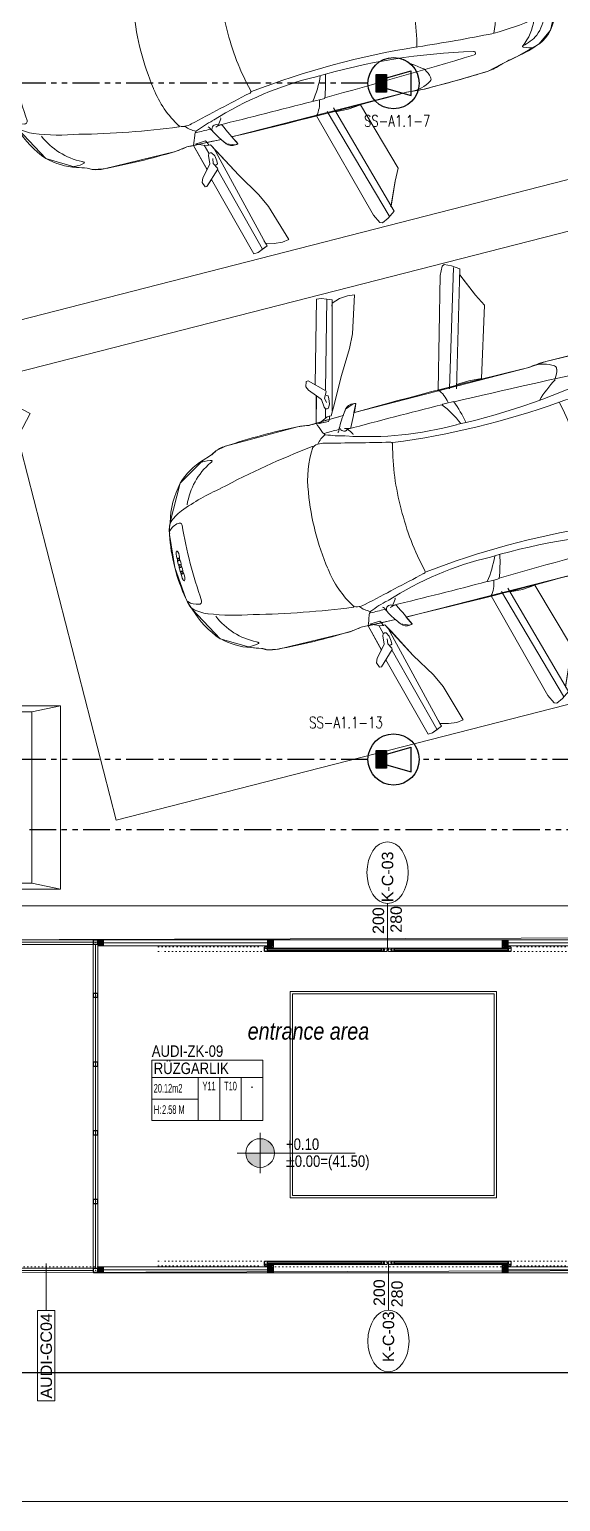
# Model space of a CAD drawing. Extents: x -1299 to 23780, y -3010 to 8106.
# Drawn here: x 3395 to 3858, y 80 to 1364 of the extents above; entities that cross this region are included whole.
import ezdxf
from ezdxf.enums import TextEntityAlignment as Align

# ---------------------------------------------------------------- set-up
doc = ezdxf.new("R2010")
doc.units = 0
doc.header["$LTSCALE"] = 25
doc.header["$MEASUREMENT"] = 0
for name, pattern in [('DOT2', [0.125, 0, -0.125]), ('HIDDEN', [0.375, 0.25, -0.125]), ('HIDDEN2', [4.7625, 3.175, -1.5875]), ('PHANTOM2', [1.25, 0.625, -0.125, 0.125, -0.125, 0.125, -0.125])]:
    doc.linetypes.add(name, pattern=pattern)
doc.layers.get('0').update_dxf_attribs({"color": 9, "lineweight": 9})
for name, color, linetype, lineweight in [('04', 9, 'Continuous', 9), ('05', 9, 'Continuous', 9), ('06D', 9, 'Continuous', 9), ('10', 9, 'Continuous', 9), ('15', 9, 'Continuous', 9), ('20', 9, 'DOT2', 9), ('21', 9, 'Continuous', 9), ('22', 8, 'Continuous', 9), ('33', 9, 'BATTING', 9), ('35', 9, 'Continuous', 9), ('40', 9, 'Continuous', 9), ('40A', 9, 'Continuous', 9), ('40B', 9, 'Continuous', 9), ('E-6W ACİL ANONS İÇİN HOPARLÖR (GÖMME) (YANGINA DAYANIKLI)', 7, 'Continuous', 30), ('E-KABLO', 7, 'Continuous', 30), ('E-YAZI', 7, 'Continuous', 30)]:
    doc.layers.add(name, color=color, linetype=linetype, lineweight=lineweight)
doc.styles.add('Arial', font='arial.ttf', dxfattribs={"height": 2.5})
doc.styles.add('ILGAZ', font='txttw.shx')
doc.styles.add('MuuM_TEXT-ITALIC', font='ARIALNI.TTF')
doc.styles.add('MuuM_TEXT-STANDART', font='ARIALN.TTF')
doc.linetypes.add('BATTING', pattern='A,0.0001,-0.1,[134,ltypeshp.shx,S=0.1,R=0,X=-0.1,Y=0],-0.2,[134,ltypeshp.shx,S=0.1,R=180,X=0.1,Y=0],-0.1', length=0.4001)

# ---------------------------------------------------------------- blocks, each defined once
blk = doc.blocks.new('Group-321-1')
at = {"lineweight": 0}
for p, q in [((384783.04, 69371.037), (384783.045, 69371.03)), ((384784.412, 69370.333), (384784.402, 69370.333))]:
    blk.add_line(p, q, dxfattribs=at)
blk.add_lwpolyline([(384783.009, 69371.329), (384782.874, 69371.074), (384782.814, 69370.93), (384782.099, 69369.532), (384782.049, 69369.59), (384782.035, 69369.573), (384782.027, 69369.491), (384782.053, 69369.439), (384781.922, 69369.163), (384781.862, 69369.076), (384781.573, 69368.494), (384781.548, 69368.402), (384781.549, 69368.355), (384781.535, 69368.264), (384781.552, 69367.984), (384781.552, 69367.984), (384781.749, 69367.691), (384781.755, 69367.686), (384781.792, 69367.644), (384781.826, 69367.617), (384782.071, 69367.461), (384782.34, 69367.353), (384782.382, 69367.341), (384782.445, 69367.333), (384782.799, 69367.344), (384783.036, 69367.494), (384783.102, 69367.558), (384783.14, 69367.584), (384783.206, 69367.666), (384783.505, 69368.233), (384783.54, 69368.332), (384783.689, 69368.6), (384783.747, 69368.608), (384783.808, 69368.663), (384783.815, 69368.684), (384783.734, 69368.684), (384784.456, 69370.087), (384784.536, 69370.216), (384784.667, 69370.478), (384784.79, 69370.739), (384784.82, 69370.859), (384784.862, 69371.012), (384784.908, 69371.23), (384784.882, 69371.384), (384784.792, 69371.511)], dxfattribs=at)
for centre, radius, start, end in [((384793.527, 69365.622), 11.967, 150.1373, 152.8972), ((384800.106, 69364.196), 18.18, 156.135, 158.2411), ((384784.559, 69371.251), 0.35, 356.6286, 48.0695), ((384865.048, 69325.719), 93.696, 150.80307, 151.62775), ((384777.872, 69372.853), 5.605, 330.8944, 345.1644), ((384783.531, 69370.151), 1.343, 38.9682, 65.6387), ((384781.832, 69372.322), 3.048, 334.2146, 341.2049), ((384784.411, 69371.051), 0.418, 8.178, 43.1479), ((384784.529, 69371.205), 0.312, 10.9765, 46.6208), ((384784.436, 69371.216), 0.403, 344.8714, 6.9361), ((384783.672, 69371.378), 1.244, 342.9317, 353.1906), ((384783.773, 69370.613), 1.01, 153.0695, 161.9186), ((384783.117, 69370.833), 0.319, 120.9729, 155.4756), ((384782.971, 69371.074), 0.0369, 91.8, 120.3439), ((384782.963, 69371.079), 0.0326, 45.4864, 78.5544), ((384782.849, 69370.933), 0.218, 28.7618, 50.9848), ((384784.829, 69371.109), 0.00442, 156.7934, 286.8057), ((384784.792, 69371.182), 0.0862, 296.0164, 304.3102), ((384784.657, 69371.346), 0.298, 307.9125, 324.3512), ((384822.941, 69349.52), 45.481, 151.9178, 153.8966), ((384776.607, 69373.583), 7.124, 326.0794, 338.1164), ((384784.151, 69371.138), 1.11, 185.593, 197.2706), ((384782.734, 69368.932), 2.053, 60.6822, 76.5032), ((384768.906, 69380.212), 18.18, 327.415, 329.5212), ((384785.761, 69370.683), 0.957, 159.9143, 169.4376), ((384784.272, 69370.932), 0.553, 339.5333, 352.6324), ((384782.88, 69368.858), 2.053, 49.1529, 64.974), ((384788.9, 69367.192), 5.605, 140.4918, 154.7617), ((384699.785, 69410.55), 93.696, 334.02838, 334.85305), ((384773.899, 69375.698), 11.967, 332.7589, 335.5189), ((384784.589, 69370.749), 0.0159, 335.2578, 146.6522), ((384790.23, 69366.59), 7.124, 147.5397, 159.5767), ((384783.846, 69371.294), 1.11, 288.3855, 300.0631), ((384784.439, 69370.117), 0.218, 74.6714, 96.8944), ((384784.201, 69370.276), 0.319, 330.1806, 4.6832), ((384784.491, 69370.295), 0.0326, 47.1018, 80.1697), ((384784.482, 69370.298), 0.0369, 5.3122, 33.8561), ((384782.496, 69369.975), 0.239, 70.6349, 104.3906), ((384782.729, 69369.208), 0.955, 86.6279, 100.516), ((384825.273, 69347.607), 48.303, 152.0551, 152.1719), ((384782.562, 69370.153), 0.00585, 151.7805, 223.8989), ((384782.403, 69368.692), 1.564, 74.9854, 82.5895), ((384783.639, 69370.681), 1.01, 323.7375, 332.5866), ((384821.188, 69350.013), 43.565, 152.4769, 153.5907), ((384780.105, 69371.445), 2.973, 314.8855, 333.6766), ((384743.67, 69390.211), 45.481, 331.7595, 333.7383), ((384782.878, 69368.448), 1.564, 43.0666, 50.6707), ((384782.099, 69369.526), 0.08, 143.4719, 205.3483), ((384782.15, 69369.497), 0.138, 137.1664, 146.6022), ((384967.463, 69508.003), 231.379, 216.74162, 216.79401), ((384678.752, 69458.221), 136.451, 319.2526, 319.49259), ((384782.515, 69369.582), 0.0186, 41.3859, 155.3161), ((384783.958, 69371.212), 2.159, 228.5422, 243.7224), ((384786.455, 69368.186), 2.973, 151.9795, 170.7706), ((384783.107, 69369.014), 0.955, 25.1401, 39.0282), ((384740.756, 69390.991), 48.303, 333.4842, 333.601), ((384795.179, 69363.075), 14.587, 154.1319, 155.3338), ((384782.92, 69369.911), 0.987, 205.182, 214.4777), ((384781.966, 69369.543), 0.249, 316.3484, 326.7202), ((384782.151, 69369.374), 0.0194, 352.1473, 47.0793), ((384782.265, 69368.914), 0.484, 94.4328, 101.9444), ((384782.167, 69369.414), 0.0112, 312.8599, 34.8105), ((384782.228, 69369.389), 0.00831, 38.2323, 92.0308), ((384745.092, 69389.074), 43.565, 332.0654, 333.1793), ((384783.972, 69369.429), 0.00585, 261.7572, 333.8756), ((384783.866, 69369.272), 0.239, 21.2655, 55.0212), ((384791.145, 69364.805), 10.096, 153.3898, 154.1067), ((384781.444, 69369.969), 0.986, 309.9162, 319.8631), ((384782.124, 69369.363), 0.0209, 210.1338, 261.901), ((384782.122, 69369.345), 0.00941, 178.2704, 230.3207), ((384782.085, 69369.3), 0.0489, 5.7791, 50.9893), ((384782.132, 69369.396), 0.0541, 258.6932, 282.7156), ((384782.132, 69369.38), 0.0386, 287.1711, 347.5368), ((384784.019, 69371.181), 2.159, 241.9337, 257.114), ((384783.028, 69368.324), 1.387, 142.8163, 147.1796), ((384781.801, 69367.557), 1.667, 81.8864, 84.9423), ((384782.05, 69369.26), 0.0543, 255.4486, 293.8595), ((384782.065, 69369.212), 0.00351, 147.6525, 275.8013), ((384782.08, 69369.207), 0.00659, 121.6403, 166.7715), ((384782.315, 69369.202), 0.241, 178.3112, 202.8017), ((384782.272, 69369.026), 0.196, 137.8698, 155.4348), ((384787.053, 69366.137), 5.965, 150.4859, 156.7365), ((384789.128, 69366.446), 7.519, 159.687, 166.3516), ((384782.082, 69369.055), 0.00481, 20.9384, 175.9317), ((384782.158, 69369.074), 0.0723, 153.7582, 202.5543), ((384782.858, 69369.503), 0.891, 210.0252, 235.5657), ((384916.043, 69336.417), 136.451, 166.16354, 166.40352), ((384783.536, 69369.058), 0.0186, 330.34, 84.2703), ((384783.627, 69370.502), 2.151, 233.7694, 242.9353), ((384784.475, 69368.414), 0.986, 165.793, 175.74), ((384783.546, 69368.712), 0.00831, 33.6253, 87.4238), ((384783.139, 69368.466), 0.484, 23.7117, 31.2233), ((384783.595, 69368.629), 0.0386, 138.1193, 198.4851), ((384783.608, 69368.638), 0.0541, 202.9405, 226.9629), ((384783.579, 69368.641), 0.0194, 78.5769, 133.5088), ((384783.824, 69368.59), 0.249, 158.9359, 169.3077), ((384783.602, 69368.677), 0.0112, 90.8456, 172.7962), ((384788.197, 69600.022), 231.379, 268.86212, 268.91451), ((384783.732, 69368.687), 0.08, 280.3078, 342.1843), ((384783.68, 69368.712), 0.138, 339.054, 348.4897), ((384781.897, 69368.358), 0.352, 155.6746, 172.8272), ((384783.634, 69370.498), 2.151, 242.7208, 251.8868), ((384783.225, 69368.537), 0.196, 330.2214, 347.7863), ((384783.343, 69368.674), 0.241, 282.8545, 307.345), ((384783.485, 69368.487), 0.00659, 318.8847, 4.0158), ((384783.545, 69368.493), 0.0543, 191.7966, 230.2075), ((384774.624, 69373.286), 10.096, 331.5495, 332.2663), ((384783.557, 69368.544), 0.0489, 74.6669, 119.8771), ((384770.867, 69375.555), 14.587, 330.3223, 331.5242), ((384783.572, 69368.601), 0.00941, 255.3354, 307.3857), ((384783.586, 69368.613), 0.0209, 223.7551, 275.5224), ((384783.567, 69369.579), 0.987, 271.1784, 280.4742), ((384764.347, 69370.886), 17.387, 351.3262, 351.6313), ((384781.251, 69368.372), 0.299, 356.6067, 5.6602), ((384777.132, 69372.603), 7.519, 319.3046, 325.9692), ((384783.272, 69369.29), 0.891, 250.0904, 275.6309), ((384783.331, 69368.472), 0.0723, 283.1018, 331.8979), ((384783.36, 69368.399), 0.00481, 309.7244, 104.7177), ((384783.497, 69368.477), 0.00351, 209.8549, 338.0036), ((384782.307, 69367.298), 1.667, 40.7138, 43.7698), ((384782.137, 69368.159), 0.611, 170.0439, 196.5991), ((384781.801, 69368.141), 0.281, 142.998, 163.907), ((384781.611, 69368.288), 0.0411, 126.4313, 146.9765), ((384781.589, 69368.318), 0.00398, 74.7912, 133.7856), ((384781.584, 69368.313), 0.0102, 1.6376, 54.3963), ((384781.501, 69368.301), 0.0949, 358.817, 7.3839), ((384782.201, 69368.289), 0.606, 179.0659, 219.4798), ((384778.091, 69370.738), 5.965, 328.9197, 335.1702), ((384782.215, 69368.742), 1.387, 338.4765, 342.8399), ((384783.574, 69367.651), 1.842, 162.0199, 174.3284), ((384782.317, 69368.285), 0.822, 201.4762, 226.3392), ((384782.119, 69367.795), 0.38, 174.3105, 196.6697), ((384781.94, 69367.689), 0.145, 160.4215, 200.1828), ((384781.827, 69367.732), 0.0243, 63.7649, 169.9953), ((384784.099, 69371.38), 4.274, 238.0489, 242.6341), ((384781.937, 69367.809), 0.219, 213.4367, 228.8733), ((384781.863, 69367.709), 0.0958, 222.8673, 244.0075), ((384781.83, 69367.649), 0.0272, 202.2018, 232.2843), ((384782.695, 69368.714), 1.4, 231.6246, 243.5204), ((384784.073, 69371.394), 4.274, 243.022, 247.6072), ((384781.349, 69368.793), 1.842, 311.3278, 323.6363), ((384783.29, 69367.326), 0.299, 119.996, 129.0494), ((384782.901, 69367.842), 0.352, 312.8289, 329.9815), ((384781.979, 69367.566), 0.00393, 106.148, 191.2356), ((384781.993, 69367.569), 0.0174, 192.4725, 226.4338), ((384781.984, 69367.548), 0.0228, 79.7433, 104.6743), ((384782.076, 69367.657), 0.139, 226.4813, 253.2418), ((384781.968, 69367.467), 0.105, 43.0274, 79.064), ((384782.033, 69367.535), 0.00393, 108.0079, 193.0955), ((384782.046, 69367.539), 0.0174, 194.3324, 228.2937), ((384782.038, 69367.517), 0.0228, 81.6031, 106.5342), ((384782.126, 69367.63), 0.139, 228.3412, 255.1017), ((384782.043, 69367.546), 0.0229, 252.8528, 277.4764), ((384782.024, 69367.436), 0.105, 44.8873, 80.9239), ((384782.022, 69367.518), 0.0302, 24.4378, 42.4802), ((384782.046, 69367.528), 0.00493, 273.6822, 33.6822), ((384782.725, 69368.699), 1.4, 242.1358, 254.0316), ((384782.086, 69367.507), 0.00493, 90.1141, 210.1141), ((384782.102, 69367.515), 0.0229, 206.3199, 230.9435), ((384782.091, 69367.482), 0.0302, 81.316, 99.3585), ((384782.176, 69367.604), 0.139, 230.5544, 257.315), ((384782.097, 69367.517), 0.0229, 254.7126, 279.3362), ((384782.078, 69367.409), 0.105, 44.7323, 80.7688), ((384782.077, 69367.489), 0.0302, 26.2976, 44.3401), ((384782.1, 69367.5), 0.00493, 275.5421, 35.5421), ((384782.14, 69367.48), 0.00493, 91.9739, 211.9739), ((384782.156, 69367.488), 0.0229, 208.1798, 232.8034), ((384782.146, 69367.455), 0.0302, 83.1759, 101.2183), ((384782.227, 69367.58), 0.139, 232.4143, 259.1748), ((384782.149, 69367.486), 0.0174, 257.3624, 291.3237), ((384782.136, 69367.381), 0.105, 46.5921, 82.6287), ((384782.136, 69367.467), 0.0228, 19.1219, 44.053), ((384782.154, 69367.473), 0.00393, 292.5606, 17.6483), ((384782.192, 69367.441), 0.0228, 20.9818, 45.9129), ((384782.668, 69368.05), 0.606, 266.1764, 306.5902), ((384782.599, 69367.922), 0.611, 289.0571, 315.6122), ((384782.781, 69367.638), 0.281, 321.7491, 342.6581), ((384783.086, 69367.487), 0.0949, 118.2722, 126.8391), ((384795.185, 69355.056), 17.387, 134.0248, 134.33), ((384783.047, 69367.563), 0.0102, 71.2598, 124.0185), ((384783.011, 69367.569), 0.0411, 338.6796, 359.2249), ((384783.048, 69367.569), 0.00398, 351.8705, 50.8649), ((384782.204, 69367.46), 0.0174, 259.2223, 293.1836), ((384782.21, 69367.448), 0.00393, 294.4205, 19.5081), ((384782.394, 69367.436), 0.0958, 241.6486, 262.7889), ((384782.364, 69367.375), 0.0272, 253.3718, 283.4544), ((384782.332, 69367.488), 0.145, 285.4734, 325.2346), ((384782.432, 69367.554), 0.219, 256.7829, 272.2195), ((384782.315, 69367.695), 0.38, 288.9864, 311.3457), ((384782.433, 69367.421), 0.0243, 315.6609, 61.8912), ((384782.598, 69368.141), 0.822, 259.3169, 284.18)]:
    blk.add_arc(centre, radius, start, end, dxfattribs=at)
blk = doc.blocks.new('Group-322-1')
for p, q in [((384781.297, 69370.16), (384781.27, 69370.092)), ((384781.331, 69370.21), (384781.297, 69370.16)), ((384781.574, 69369.974), (384781.331, 69370.21)), ((384781.235, 69370.037), (384781.199, 69370.005)), ((384781.256, 69370.017), (384781.235, 69370.037)), ((384781.27, 69370.092), (384781.256, 69370.017)), ((384781.162, 69369.973), (384781.141, 69369.938)), ((384781.141, 69369.938), (384781.692, 69369.435)), ((384781.199, 69370.005), (384781.162, 69369.973)), ((384781.784, 69369.471), (384781.2, 69370.004)), ((384781.962, 69369.394), (384781.256, 69370.017)), ((384781.256, 69370.017), (384781.275, 69369.999)), ((384781.654, 69369.869), (384781.574, 69369.974)), ((384781.782, 69369.661), (384781.654, 69369.869)), ((384781.944, 69369.425), (384781.782, 69369.661)), ((384781.618, 69369.395), (384781.623, 69369.411)), ((384781.649, 69369.362), (384781.618, 69369.395)), ((384781.623, 69369.411), (384781.792, 69369.469)), ((384781.794, 69369.385), (384781.689, 69369.359)), ((384781.766, 69369.381), (384781.946, 69369.218)), ((384781.792, 69369.469), (384781.801, 69369.465)), ((384781.823, 69369.391), (384781.794, 69369.385)), ((384781.801, 69369.465), (384781.832, 69369.419)), ((384781.889, 69369.363), (384781.823, 69369.391)), ((384781.824, 69369.445), (384781.838, 69369.456)), ((384781.832, 69369.419), (384781.873, 69369.405)), ((384781.838, 69369.456), (384781.862, 69369.443)), ((384781.862, 69369.443), (384781.899, 69369.418)), ((384781.899, 69369.418), (384781.921, 69369.385)), ((384781.921, 69369.385), (384781.918, 69369.372)), ((384781.986, 69369.36), (384781.944, 69369.425)), ((384781.689, 69369.359), (384781.649, 69369.362)), ((384781.908, 69369.362), (384781.889, 69369.363)), ((384781.918, 69369.372), (384781.908, 69369.362)), ((384781.969, 69369.308), (384781.911, 69369.361)), ((384781.963, 69369.23), (384782.008, 69369.309)), ((384781.966, 69369.236), (384781.97, 69369.326)), ((384781.97, 69369.326), (384781.986, 69369.36)), ((384781.998, 69369.329), (384781.977, 69369.348)), ((384782.008, 69369.309), (384781.998, 69369.329))]:
    blk.add_line(p, q)
blk.add_lwpolyline([(384781.331, 69370.21), (384781.574, 69369.974), (384781.654, 69369.869), (384781.782, 69369.661), (384781.944, 69369.425), (384781.986, 69369.36), (384781.98, 69369.346), (384781.998, 69369.329), (384782.008, 69369.309), (384781.966, 69369.236), (384781.946, 69369.218), (384781.769, 69369.379), (384781.689, 69369.359), (384781.649, 69369.362), (384781.618, 69369.395), (384781.623, 69369.411), (384781.692, 69369.435), (384781.141, 69369.938), (384781.162, 69369.973), (384781.199, 69370.005), (384781.235, 69370.037), (384781.256, 69370.017), (384781.27, 69370.092), (384781.297, 69370.16)], close=True)
blk = doc.blocks.new('Group-323-1')
for p, q in [((384783.571, 69368.405), (384783.609, 69368.488)), ((384783.609, 69368.488), (384783.631, 69368.491)), ((384783.631, 69368.491), (384783.659, 69368.485)), ((384783.645, 69368.467), (384783.663, 69368.5)), ((384783.663, 69368.5), (384783.74, 69368.503)), ((384783.705, 69368.5), (384784.623, 69368.289)), ((384783.74, 69368.503), (384784.026, 69368.509)), ((384784.026, 69368.509), (384784.27, 69368.527)), ((384784.27, 69368.527), (384784.402, 69368.523)), ((384784.402, 69368.523), (384784.736, 69368.463)), ((384783.808, 69368.333), (384783.571, 69368.385)), ((384783.575, 69368.411), (384783.645, 69368.467)), ((384783.631, 69368.456), (384783.707, 69368.44)), ((384783.713, 69368.451), (384783.71, 69368.438)), ((384783.71, 69368.438), (384783.722, 69368.423)), ((384783.722, 69368.461), (384783.713, 69368.451)), ((384783.761, 69368.463), (384783.722, 69368.461)), ((384783.722, 69368.423), (384783.784, 69368.385)), ((384783.804, 69368.448), (384783.761, 69368.463)), ((384783.802, 69368.409), (384783.766, 69368.434)), ((384783.784, 69368.385), (384783.795, 69368.358)), ((384783.795, 69368.358), (384783.836, 69368.258)), ((384783.856, 69368.411), (384783.802, 69368.409)), ((384783.828, 69368.435), (384783.804, 69368.448)), ((384783.827, 69368.418), (384783.828, 69368.435)), ((384783.865, 69368.406), (384783.856, 69368.411)), ((384783.916, 69368.234), (384783.865, 69368.406)), ((384783.871, 69368.4), (384784.645, 69368.236)), ((384784.715, 69368.406), (384784.675, 69368.344)), ((384784.736, 69368.463), (384784.715, 69368.406)), ((384783.836, 69368.258), (384783.861, 69368.227)), ((384783.861, 69368.227), (384783.906, 69368.221)), ((384784.626, 69368.15), (384783.896, 69368.304)), ((384783.906, 69368.221), (384783.916, 69368.234)), ((384784.623, 69368.289), (384784.597, 69368.295)), ((384784.675, 69368.344), (384784.623, 69368.289)), ((384784.623, 69368.289), (384784.651, 69368.284)), ((384784.646, 69368.236), (384784.642, 69368.187)), ((384784.651, 69368.284), (384784.646, 69368.236)), ((384784.642, 69368.187), (384784.626, 69368.15))]:
    blk.add_line(p, q)
blk.add_lwpolyline([(384783.629, 69368.491), (384783.656, 69368.486), (384783.663, 69368.5), (384784.026, 69368.509), (384784.27, 69368.527), (384784.402, 69368.523), (384784.736, 69368.463), (384784.715, 69368.406), (384784.675, 69368.344), (384784.623, 69368.289), (384784.651, 69368.284), (384784.642, 69368.187), (384784.626, 69368.15), (384783.896, 69368.304), (384783.916, 69368.234), (384783.906, 69368.221), (384783.861, 69368.227), (384783.836, 69368.258), (384783.805, 69368.334), (384783.571, 69368.385)], close=True)
blk = doc.blocks.new('Group-324-1')
for p, q in [((384781.652, 69370.974), (384781.65, 69370.95)), ((384781.65, 69370.95), (384781.701, 69370.882)), ((384781.703, 69371.012), (384781.652, 69370.974)), ((384781.773, 69371.05), (384781.703, 69371.012)), ((384782.494, 69370.288), (384781.725, 69371.016)), ((384782.537, 69370.334), (384781.773, 69371.05)), ((384781.806, 69371.015), (384782.032, 69371)), ((384782.032, 69371), (384782.15, 69371.001)), ((384782.15, 69371.001), (384782.614, 69370.557)), ((384781.701, 69370.882), (384782.437, 69370.206)), ((384782.614, 69370.557), (384782.554, 69370.462)), ((384782.554, 69370.462), (384782.508, 69370.36))]:
    blk.add_line(p, q)
blk.add_lwpolyline([(384782.614, 69370.557), (384782.15, 69371.001), (384782.032, 69371), (384781.811, 69371.015), (384781.773, 69371.05), (384781.703, 69371.012), (384781.652, 69370.974), (384781.65, 69370.95), (384781.701, 69370.882), (384782.437, 69370.206), (384782.513, 69370.356), (384782.508, 69370.36), (384782.554, 69370.462)], close=True)
blk = doc.blocks.new('Group-325-1')
for p, q in [((384784.27, 69369.709), (384784.228, 69369.605)), ((384784.901, 69369.59), (384784.27, 69369.709)), ((384784.133, 69369.516), (384785.16, 69369.313)), ((384784.228, 69369.605), (384784.171, 69369.507)), ((384784.969, 69369.494), (384784.901, 69369.59)), ((384784.121, 69369.455), (384785.161, 69369.254)), ((384785.113, 69369.319), (384784.969, 69369.494)), ((384785.066, 69369.156), (384784.088, 69369.361)), ((384785.16, 69369.313), (384785.171, 69369.234)), ((384785.151, 69369.154), (384785.066, 69369.156)), ((384785.169, 69369.17), (384785.151, 69369.154)), ((384785.171, 69369.234), (384785.169, 69369.17))]:
    blk.add_line(p, q)
blk.add_lwpolyline([(384784.27, 69369.709), (384784.901, 69369.59), (384784.969, 69369.494), (384785.11, 69369.323), (384785.16, 69369.313), (384785.171, 69369.234), (384785.169, 69369.17), (384785.151, 69369.154), (384785.066, 69369.156), (384784.088, 69369.361), (384784.137, 69369.452), (384784.166, 69369.509), (384784.172, 69369.508), (384784.228, 69369.605)], close=True)
blk = doc.blocks.new('p-audi_arac')
at = {"layer": '06D', "lineweight": 0, "flags": 128}
blk.add_lwpolyline([(695.6, 0.8), (-4.4, 0.8), (-4.4, 400.8), (695.6, 400.8)], close=True, dxfattribs=at)
at = {"layer": '04', "xscale": 99.99999999999999, "yscale": 99.99999999999999, "zscale": 99.99999999999999, "rotation": 117.1763778173343}
for name in ['Group-321-1', 'Group-325-1', 'Group-323-1', 'Group-324-1', 'Group-322-1']:
    blk.add_blockref(name, (23745751, -31061967.8), dxfattribs=at)
blk = doc.blocks.new('p-paspas')
at = {"layer": '06D'}
for points in [[(-90, 0), (90, 0), (90, -180), (-90, -180)], [(-88, -2), (88, -2), (88, -178), (-88, -178)]]:
    blk.add_lwpolyline(points, close=True, dxfattribs=at)
blk = doc.blocks.new('0_elevationtarget-p')
h = blk.add_hatch(color=256)
h.paths.add_polyline_path([(2.5, 0, 0.414214), (0, 2.5), (0, 0)])
h.paths.add_polyline_path([(0, 0), (-2.5, 0, 0.414214), (0, -2.5)])
blk.add_line((0, -3.5), (0, 3.5))
blk.add_lwpolyline([(16.6, 0), (-4, 0)])
blk.add_circle((0, 0), 2.5)
at = {"style": 'Arial'}
blk.add_attdef('BITMISKOT', text='', height=2, dxfattribs=at).set_placement((4.5, 0), align=Align.BOTTOM_LEFT)
blk.add_attdef('KABAKOT', text='', height=2, dxfattribs=at).set_placement((4.5, -0.59), align=Align.TOP_LEFT)
blk = doc.blocks.new('0_doorno')
blk.add_lwpolyline([(4.5, 0), (12.5, 0)])
blk.add_ellipse((-0.89, 0), major_axis=(-5.39, 0), ratio=0.666667)
at = {"style": 'Arial'}
blk.add_attdef('YUKSEKLIK', text='', height=2, dxfattribs=at).set_placement((5, 12.3), align=Align.TOP_LEFT)
blk.add_attdef('KAPINO', text='', height=2, dxfattribs=at).set_placement((0, 0), align=Align.MIDDLE)
blk.add_attdef('GENISLIK', text='', height=2, dxfattribs=at).set_placement((5, -3.79), align=Align.BOTTOM_LEFT)
blk = doc.blocks.new('0_wallno')
blk.add_lwpolyline([(-7.84, 1.5), (7.94, 1.5), (7.94, -1.5), (-7.84, -1.5)], close=True)
blk.add_lwpolyline([(7.94, 0), (16.13, 0)])
at = {"style": 'Arial'}
blk.add_attdef('GENISLIK', text='', height=2, dxfattribs=at).set_placement((8.44, 0), align=Align.BOTTOM_LEFT)
blk.add_attdef('DUVARNO', text='', height=2, dxfattribs=at).set_placement((0, 0), align=Align.MIDDLE_CENTER)
blk.add_attdef('YUKSEKLIK', text='', height=2, dxfattribs=at).set_placement((8.44, -0.5), align=Align.TOP_LEFT)
blk = doc.blocks.new('p-')
for p, q in [((-55.1, 154.8), (-80, 160)), ((-25, 154.8), (-55.1, 154.8)), ((0, 160), (-25, 154.8)), ((-25, 154.8), (-25, 5.2)), ((-138.4, 80), (-98.4, 80)), ((-138.4, 40), (-138.4, 80)), ((-133.4, 40), (-133.4, 80)), ((-98.4, 80), (-98.4, 40)), ((-98.4, 40), (-138.4, 40)), ((-55.1, 5.2), (-80, 0)), ((-25, 5.2), (-55.1, 5.2)), ((0, 0), (-25, 5.2))]:
    blk.add_line(p, q)
at = {"flags": 128}
blk.add_lwpolyline([(-80, 160), (0, 160), (0, 0), (-80, 0)], close=True, dxfattribs=at)
at = {"layer": '40'}
for points in [[(-80, 0), (0, 0), (0, 160), (-80, 160)], [(-98.4, 40), (-138.4, 40), (-138.4, 80), (-98.4, 80)]]:
    blk.add_lwpolyline(points, close=True, dxfattribs=at)
blk = doc.blocks.new('HHIMA10-IZQUIERDA$0$JUHI08')
blk.add_lwpolyline([(27, 10, -0.414214), (27, 10), (26, 10), (26, 8), (27, 8), (26, 6), (26, 0), (24, -2), (22, -2), (22, -3), (21, -2), (20, -2), (20, -3), (20, -2), (19, -2), (19, -3), (18, -2), (18, -2), (17, -3), (17, -2), (14, -2, -0.377964), (12, -2), (8, -2), (7, -3), (7, -2), (2, -2), (0, 0), (0, 6), (-1, 8), (0, 8), (0, 10), (-1, 10, -0.414214), (-1, 10), (-1, 10, -0.339454), (0, 11), (7, 14, -1), (7, 12), (7, 12, 0.330788), (5, 9), (5, 8), (7, 6, -1), (6, 5), (5, 6), (5, 4), (7, 2, -1), (6, 1), (5, 2), (5, -1), (12, -1, 0.377964), (14, -1), (21, -1), (21, 2), (20, 1, -1), (19, 2), (21, 4), (21, 6), (20, 5, -1), (19, 6), (21, 8), (21, 9, 0.330788), (19, 12), (19, 12, -1), (19, 14), (26, 11, -0.339454), (27, 10)], format="xyb", close=True)
for points in [[(4, 8), (4, 11), (1, 10), (1, 8)], [(2, 0), (4, 0), (4, 2), (1, 2), (1, 0)], [(4, 4), (4, 7), (1, 7), (1, 4)], [(22, 11), (22, 8), (24, 8), (24, 10)], [(22, 7), (22, 4), (24, 4), (24, 7)], [(24, 0), (24, 0), (22, 0), (22, 2), (24, 2)]]:
    blk.add_lwpolyline(points, close=True)
blk = doc.blocks.new('prf-10x10')
blk.add_lwpolyline([(-5, -5), (5, -5), (5, 5), (-5, 5)], close=True)
at = {"color": 255}
blk.add_solid([(-5, -5), (5, -5), (-5, 5), (5, 5)], dxfattribs=at)
at = {"layer": '10'}
blk.add_point((0, 0), dxfattribs=at)
blk = doc.blocks.new('*U120')
at = {"layer": '06D'}
blk.add_lwpolyline([(5, 0), (153.1, 0), (153.1, 5), (5, 5)], close=True, dxfattribs=at)
at = {"layer": '15'}
blk.add_lwpolyline([(153.1, 2.5), (5, 2.5)], dxfattribs=at)
at = {"layer": '10', "xscale": 0.5, "yscale": 0.5, "rotation": 270}
for p in [(2.5, 2.5), (150.6, 2.5)]:
    blk.add_blockref('prf-10x10', p, dxfattribs=at)
blk = doc.blocks.new('*U121')
at = {"layer": '06D'}
blk.add_lwpolyline([(5, 0), (153, 0), (153, 5), (5, 5)], close=True, dxfattribs=at)
at = {"layer": '15'}
blk.add_lwpolyline([(153, 2.5), (5, 2.5)], dxfattribs=at)
at = {"layer": '10', "xscale": 0.5, "yscale": 0.5, "rotation": 270}
for p in [(2.5, 2.5), (150.5, 2.5)]:
    blk.add_blockref('prf-10x10', p, dxfattribs=at)
blk = doc.blocks.new('p-kapı-kayar')
for p, q in [((-17.6, 2.1), (-17.7, 1.4)), ((-17.3, 1.4), (-17.4, 2.1)), ((185.8, 1.4), (185.8, 2.1)), ((186.1, 2.1), (186.2, 1.4))]:
    blk.add_line(p, q)
at = {"ltscale": 1000}
for points in [[(-19.5, -1.5), (-19.5, -1.7), (-22.9, -1.7, -0.414214), (-23.5, -1.1), (-23.5, -0.2), (-23.5, -0.2), (-23.5, -0.1), (-23.5, 0.9), (-23.5, 0.9), (-23.5, 1), (-23.5, 1.8, -0.414214), (-22.9, 2.4), (-21, 2.4, -1), (-21, 2.3), (-22.9, 2.3, 0.085164), (-23.1, 2.2), (-23.1, 2, -1), (-23.2, 2), (-23.2, 2.1, 0.63755), (-23.2, 2.1, 0.221337), (-23.4, 1.8), (-23.4, 1.4, 1), (-23.2, 1.4), (-23.2, 1.5, -1), (-23.1, 1.5), (-23.1, 1.4, 0.414214), (-23, 1.3), (-21.8, 1.3, -1), (-21.8, 1.2), (-21.9, 1.2, 1), (-21.9, 1.1), (-21.5, 1.1), (-21.5, 1.1), (-21.4, 1.1), (-21.1, 1.1, 1), (-21.1, 1.2), (-21.2, 1.2, -1), (-21.2, 1.3), (-19.5, 1.3), (-19.5, 1.1, -0.414214), (-19.6, 1), (-19.7, 1), (-19.7, 1.1, 0.414214), (-19.8, 1.2), (-20.2, 1.2), (-20.2, 1.1, -0.414214), (-20.3, 1), (-20.4, 1), (-20.4, 1.1, 0.414214), (-20.5, 1.2), (-20.9, 1.2, 0.414214), (-20.9, 1.1), (-20.9, -1.5, 0.414214), (-20.9, -1.5), (-20.5, -1.5, 0.414214), (-20.4, -1.5), (-20.4, -1.4), (-20.3, -1.4, -0.414214), (-20.2, -1.5), (-20.2, -1.5), (-19.8, -1.5, 0.414214), (-19.7, -1.5), (-19.7, -1.4), (-19.6, -1.4, -0.414214)], [(-23.2, -1.4, -0.196262), (-23.4, -1.1), (-23.4, 1.1, -0.414214), (-23.3, 1.2), (-23.2, 1.2, -0.414214), (-23.1, 1.1), (-23.1, 0.8), (-22.9, 0.8), (-22.9, 1.1, -0.414214), (-22.8, 1.2), (-22.1, 1.2, -0.414214), (-22.1, 1.1), (-22.1, 1, 0.414214), (-22, 1), (-21.2, 1, -0.414214), (-21.1, 0.9), (-21.1, -1.4, -0.414214), (-21.2, -1.5), (-22.8, -1.5, -0.414214), (-22.9, -1.4), (-22.9, -1.2), (-23.1, -1.2), (-23.1, -1.3, -0.671875)], [(78.7, -1.5), (78.3, -1.5, -0.414214), (78.2, -1.5), (78.2, -1.4), (78.1, -1.4, 0.414214), (78, -1.5), (78, -1.5), (77.6, -1.5, -0.414214), (77.5, -1.5), (77.5, -1.4), (77.4, -1.4, 0.414214), (77.3, -1.5), (77.3, -1.7), (80.7, -1.7, 0.365977), (81.3, -1.2), (80.9, -1.2), (80.9, -0.9, 0.414214), (80.9, -0.9), (80.8, -0.9, 0.414214), (80.8, -0.9), (80.8, -1), (80.5, -1), (80.5, -0.7, 0.414214), (80.4, -0.7), (80.4, -0.7, 0.414214), (80.3, -0.7), (80.3, -0.9), (80.4, -0.9), (80.3, -0.9), (80.3, -1.1, 0.414214), (80.4, -1.2), (80.7, -1.2, -0.414214), (80.8, -1.2, 0.414214), (80.9, -1.3), (80.9, -1.3, -0.760399), (80.9, -1.4, -0.136106), (80.7, -1.5), (79.1, -1.5, -0.414214), (79, -1.4), (79, 1, -0.414214), (79.1, 1.1), (80.7, 1.1, -0.136106), (80.9, 1, -0.760399), (80.9, 1), (80.9, 1, 0.414214), (80.8, 0.9, -0.414214), (80.7, 0.8), (80.4, 0.8, 0.414214), (80.3, 0.7), (80.3, 0.4, 0.414214), (80.4, 0.3), (80.4, 0.3, 0.414214), (80.5, 0.4), (80.5, 0.7), (80.8, 0.7), (80.8, 0.5, 0.414214), (80.8, 0.5), (80.9, 0.5, 0.414214), (80.9, 0.5), (80.9, 0.8), (81.3, 0.8, 0.365977), (80.7, 1.3), (77.3, 1.3), (77.3, 1.1, 0.414214), (77.4, 1), (77.5, 1), (77.5, 1.1, -0.414214), (77.6, 1.2), (78, 1.2), (78, 1.1, 0.414214), (78.1, 1), (78.2, 1), (78.2, 1.1, -0.414214), (78.3, 1.2), (78.7, 1.2, -0.414214), (78.7, 1.1), (78.7, -1.5, -0.414214)], [(89.7, -1.5), (90.1, -1.5, 0.414214), (90.2, -1.5), (90.2, -1.4), (90.3, -1.4, -0.414214), (90.4, -1.5), (90.4, -1.5), (90.8, -1.5, 0.414214), (90.9, -1.5), (90.9, -1.4), (91, -1.4, -0.414214), (91.1, -1.5), (91.1, -1.7), (87.7, -1.7, -0.365977), (87.1, -1.2), (87.5, -1.2), (87.5, -0.9, -0.414214), (87.5, -0.9), (87.6, -0.9, -0.414214), (87.6, -0.9), (87.6, -1), (87.9, -1), (87.9, -0.7, -0.414214), (88, -0.7), (88, -0.7, -0.414214), (88.1, -0.7), (88.1, -0.9), (88.1, -0.9), (88.1, -0.9), (88.1, -1.1, -0.414214), (88, -1.2), (87.7, -1.2, 0.414214), (87.6, -1.2, -0.414214), (87.5, -1.3), (87.5, -1.3, 0.760399), (87.5, -1.4, 0.136106), (87.7, -1.5), (89.3, -1.5, 0.414214), (89.4, -1.4), (89.4, 1, 0.414214), (89.3, 1.1), (87.7, 1.1, 0.136106), (87.5, 1, 0.760399), (87.5, 1), (87.5, 1, -0.414214), (87.6, 0.9, 0.414214), (87.7, 0.8), (88, 0.8, -0.414214), (88.1, 0.7), (88.1, 0.4, -0.414214), (88, 0.3), (88, 0.3, -0.414214), (87.9, 0.4), (87.9, 0.7), (87.6, 0.7), (87.6, 0.5, -0.414214), (87.6, 0.5), (87.5, 0.5, -0.414214), (87.5, 0.5), (87.5, 0.8), (87.1, 0.8, -0.365977), (87.7, 1.3), (91.1, 1.3), (91.1, 1.1, -0.414214), (91, 1), (90.9, 1), (90.9, 1.1, 0.414214), (90.8, 1.2), (90.4, 1.2), (90.4, 1.1, -0.414214), (90.3, 1), (90.2, 1), (90.2, 1.1, 0.414214), (90.1, 1.2), (89.7, 1.2, 0.414214), (89.7, 1.1), (89.7, -1.5, 0.414214)], [(187.9, -1.5), (187.9, -1.7), (191.3, -1.7, 0.414214), (191.9, -1.1), (191.9, -0.2), (191.9, -0.2), (191.9, -0.1), (191.9, 0.9), (191.9, 0.9), (191.9, 1), (191.9, 1.8, 0.414214), (191.3, 2.4), (189.4, 2.4, 1), (189.4, 2.3), (191.3, 2.3, -0.085164), (191.5, 2.2), (191.5, 2, 1), (191.6, 2), (191.6, 2.1, -0.63755), (191.6, 2.1, -0.221337), (191.8, 1.8), (191.8, 1.4, -1), (191.6, 1.4), (191.6, 1.5, 1), (191.5, 1.5), (191.5, 1.4, -0.414214), (191.4, 1.3), (190.2, 1.3, 1), (190.2, 1.2), (190.3, 1.2, -1), (190.3, 1.1), (189.9, 1.1), (189.9, 1.1), (189.9, 1.1), (189.5, 1.1, -1), (189.5, 1.2), (189.6, 1.2, 1), (189.6, 1.3), (187.9, 1.3), (187.9, 1.1, 0.414214), (188, 1), (188.1, 1), (188.1, 1.1, -0.414214), (188.2, 1.2), (188.6, 1.2), (188.6, 1.1, 0.414214), (188.7, 1), (188.8, 1), (188.8, 1.1, -0.414214), (188.9, 1.2), (189.3, 1.2, -0.414214), (189.3, 1.1), (189.3, -1.5, -0.414214), (189.3, -1.5), (188.9, -1.5, -0.414214), (188.8, -1.5), (188.8, -1.4), (188.7, -1.4, 0.414214), (188.6, -1.5), (188.6, -1.5), (188.2, -1.5, -0.414214), (188.1, -1.5), (188.1, -1.4), (188, -1.4, 0.414214)], [(191.6, -1.4, 0.196262), (191.8, -1.1), (191.8, 1.1, 0.414214), (191.7, 1.2), (191.6, 1.2, 0.414214), (191.5, 1.1), (191.5, 0.8), (191.3, 0.8), (191.3, 1.1, 0.414214), (191.2, 1.2), (190.5, 1.2, 0.414214), (190.5, 1.1), (190.5, 1, -0.414214), (190.4, 1), (189.6, 1, 0.414214), (189.5, 0.9), (189.5, -1.4, 0.414214), (189.6, -1.5), (191.2, -1.5, 0.414214), (191.3, -1.4), (191.3, -1.2), (191.5, -1.2), (191.5, -1.3, 0.671875)]]:
    blk.add_lwpolyline(points, format="xyb", close=True, dxfattribs=at)
for points in [[(-20.4, 2.4), (-18.5, 2.4, -1), (-18.5, 2.2), (-20.4, 2.2), (-20.6, 2.2), (-20.6, 2, -1), (-20.7, 2), (-20.7, 2.1, 0.63755), (-20.7, 2.1), (-20.9, 1.8), (-20.9, 1.4, 1), (-20.7, 1.4), (-20.7, 1.4, -1), (-20.6, 1.4), (-20.6, 1.4, 0.414214), (-20.5, 1.3), (-19.3, 1.3, -1), (-19.3, 1.2), (-19.4, 1.2, 1), (-19.4, 1.1), (-19, 1.1), (-19, 1.1), (-18.9, 1.1), (-18.6, 1.1, 1), (-18.6, 1.2), (-18.7, 1.2, -1), (-18.7, 1.3), (83.2, 1.3, -0.365977), (83.8, 0.8), (83.7, 0.8), (83.7, 0.4), (84.2, 0), (84.2, 0), (84.2, 0), (84.1, -0.1, -0.068877), (83.7, -0.2, -0.025103), (83.4, -0.2, 0.44249), (83.3, -0.4), (83.3, -0.5), (83.4, -0.7), (83.7, -0.8), (83.8, -0.8), (83.8, -1), (83.7, -1.2), (83.7, -1.2), (83.8, -1.2, -0.365977), (83.2, -1.7), (-20.4, -1.7, -0.414214), (-21, -1.1), (-21, -0.3), (-21, -0.2), (-21, -0.2), (-21, 0.8), (-21, 0.9), (-21, 0.9), (-21, 1.8, -0.414214), (-20.4, 2.4)], [(85.2, 1.3, 0.365977), (84.6, 0.8), (84.7, 0.8), (84.6, 0.5), (84.6, 0.4), (84.9, 0.3), (85, 0.3), (85.1, 0.1, -0.207783), (85.1, -0.1, -0.31764), (85, -0.2), (84.7, -0.2), (84.4, -0.3), (84.3, -0.3), (84.2, -0.4), (84.2, -0.4), (84.2, -0.5), (84.7, -0.8), (84.7, -1.2), (84.6, -1.2, 0.365977), (85.2, -1.7), (188.8, -1.7, 0.414214), (189.4, -1.1), (189.4, -0.3), (189.4, -0.2), (189.4, -0.2), (189.4, 0.8), (189.4, 0.9), (189.4, 0.9), (189.4, 1.8, 0.414214), (188.8, 2.4), (186.9, 2.4, 1), (186.9, 2.2), (188.8, 2.2), (189, 2.2), (189, 2, 1), (189.1, 2), (189.1, 2.1, -0.63755), (189.1, 2.1, -0.465478), (189.1, 2.1, -0.221337), (189.3, 1.8), (189.3, 1.4, -1), (189.1, 1.4), (189.1, 1.4, 1), (189, 1.4), (189, 1.4, -0.414214), (188.9, 1.3), (85.2, 1.3)]]:
    blk.add_lwpolyline(points, format="xyb", close=True)
at = {"linetype": 'Continuous', "flags": 128}
for points in [[(-17.3, 2.1), (-17.3, 1.9), (-15.9, 1.9, 0.414214), (-15.6, 2.2), (-15.6, 3.1), (-15.6, 3.2), (-15.6, 3.2), (-15.6, 6.1), (-15.6, 6.1), (-15.6, 6.2), (-15.6, 7.9), (-15.7, 8.2, 0.344151), (-15.8, 8.3), (-15.8, 8.3), (-15.8, 2.2, -0.414214), (-15.9, 2.1), (-16.9, 2.1), (-16.9, 2.3, 0.414214), (-17, 2.4), (-18, 2.4), (-18, 3.4), (-18.2, 3.4), (-18.2, 3.3), (-19.9, 3.3), (-19.9, 3.4), (-20.1, 3.4), (-20.1, 3.1), (-19.6, 3.1), (-19.6, 3.2), (-19.5, 3.1), (-18.2, 3.1), (-18.2, 2.1), (-19.1, 2.1), (-19.1, 1.9), (-17.7, 1.9), (-17.7, 2.1), (-18, 2.1), (-18, 2.2), (-17.1, 2.2), (-17.1, 2.1)], [(185.8, 2.1), (185.8, 1.9), (184.3, 1.9, -0.414214), (184, 2.2), (184, 3.1), (184.1, 3.2), (184, 3.2), (184, 6.1), (184.1, 6.1), (184, 6.2), (184, 7.9), (184.1, 8.2, -0.344151), (184.2, 8.3), (184.2, 8.3), (184.2, 2.2, 0.414214), (184.3, 2.1), (185.3, 2.1), (185.3, 2.3, -0.414214), (185.4, 2.4), (186.4, 2.4), (186.4, 3.4), (186.6, 3.4), (186.6, 3.3), (188.3, 3.3), (188.3, 3.4), (188.5, 3.4), (188.5, 3.1), (188.1, 3.1), (188, 3.2), (188, 3.1), (186.6, 3.1), (186.6, 2.1), (187.5, 2.1), (187.5, 1.9), (186.2, 1.9), (186.2, 2.1), (186.4, 2.1), (186.4, 2.2), (185.5, 2.2), (185.5, 2.1)]]:
    blk.add_lwpolyline(points, format="xyb", close=True, dxfattribs=at)
for points in [[(-17.9, 2.2), (-17.9, 2.1), (-17.2, 2.1), (-17.2, 2.2)], [(81.5, -0.1), (81.5, -0.1), (81.6, -0.1), (81.7, 0), (81.7, 0), (81.7, 0.1), (81.2, 0.4), (81.2, 0.8), (80.9, 0.8), (80.9, 0.4), (80.7, 0.4), (80.7, 0.6), (80.7, 0.6), (80.7, 0.6), (80.5, 0.4), (80.5, -0.8), (80.7, -1), (80.7, -1), (80.7, -1), (80.7, -0.9), (80.9, -0.9), (80.9, -1.2), (81.2, -1.2), (81.3, -0.9), (81.3, -0.8), (81.2, -0.8), (81, -0.7), (80.9, -0.7), (80.9, -0.6), (80.8, -0.5), (80.8, -0.4), (80.8, -0.3), (80.8, -0.3), (80.9, -0.2), (81.2, -0.2), (81.4, -0.2)], [(86.9, -0.1), (86.9, -0.1), (86.8, -0.1), (86.7, 0), (86.7, 0), (86.7, 0.1), (87.2, 0.4), (87.2, 0.8), (87.5, 0.8), (87.5, 0.4), (87.7, 0.4), (87.7, 0.6), (87.7, 0.6), (87.7, 0.6), (87.9, 0.4), (87.9, -0.8), (87.7, -1), (87.7, -1), (87.7, -1), (87.7, -0.9), (87.5, -0.9), (87.5, -1.2), (87.2, -1.2), (87.1, -0.9), (87.1, -0.8), (87.3, -0.8), (87.4, -0.7), (87.5, -0.7), (87.6, -0.6), (87.6, -0.5), (87.6, -0.4), (87.6, -0.3), (87.6, -0.3), (87.5, -0.2), (87.2, -0.2), (87, -0.2)], [(186.3, 2.2), (186.3, 2.1), (185.6, 2.1), (185.6, 2.2)]]:
    blk.add_lwpolyline(points, close=True)
at = {"layer": '06D'}
for p, q in [((77.3, 1.3), (-20.4, 1.3)), ((91.1, 1.3), (188.8, 1.3)), ((77.3, -1.7), (-19.5, -1.7)), ((91.1, -1.7), (187.9, -1.7))]:
    blk.add_line(p, q, dxfattribs=at)
at = {"layer": '15'}
for p, q in [((-20.6, 0.3), (-20.6, -0.7)), ((-20.6, 0.3), (78.4, 0.3)), ((78.4, 0.3), (78.4, -0.7)), ((90, 0.3), (90, -0.7)), ((189, 0.3), (90, 0.3)), ((189, 0.3), (189, -0.7)), ((-20.6, -0.7), (78.4, -0.7)), ((189, -0.7), (90, -0.7))]:
    blk.add_line(p, q, dxfattribs=at)
at = {"layer": '20'}
for points in [[(-22.9, -1.7), (-115.8, -1.7), (-115.8, 2.4), (-22.9, 2.4)], [(191.3, -1.7), (284.2, -1.7), (284.2, 2.4), (191.3, 2.4)]]:
    blk.add_lwpolyline(points, dxfattribs=at)
at = {"xscale": -1, "rotation": 180}
blk.add_blockref('*U120', (-168.8, 8.4), dxfattribs=at)
at = {"yscale": 0.1, "zscale": 0.1}
for p, xscale, rotation in [((-20.6, 1.1), 0.1, 270), ((78.4, -1.5), 0.1, 90), ((90, -1.5), -0.1, 270), ((189, 1.1), -0.1, 90)]:
    blk.add_blockref('HHIMA10-IZQUIERDA$0$JUHI08', p, dxfattribs=dict(at, xscale=xscale, rotation=rotation))
at = {"rotation": 180}
blk.add_blockref('*U121', (337.2, 8.4), dxfattribs=at)
blk = doc.blocks.new('Prf-40x40')
for points in [[(1.5, -2), (-1.5, -2, -0.414214), (-2, -1.5), (-2, 1.5, -0.414214), (-1.5, 2), (1.5, 2, -0.414214), (2, 1.5), (2, -1.5, -0.414214)], [(1.5, -1.7), (-1.5, -1.7, -0.414214), (-1.7, -1.5), (-1.7, 1.5, -0.414214), (-1.5, 1.7), (1.5, 1.7, -0.414214), (1.7, 1.5), (1.7, -1.5, -0.414214)]]:
    blk.add_lwpolyline(points, format="xyb", close=True)
blk.add_point((0, 0))
blk = doc.blocks.new('0_roomno2-flat-3')
at = {"layer": '21'}
blk.add_lwpolyline([(96.9, -52.5), (0, -52.5), (0, 0), (96.9, 0)], close=True, dxfattribs=at)
for points in [[(0, -15), (96.9, -15)], [(40.6, -15), (40.6, -52.5)], [(59.4, -15), (59.4, -52.5)], [(78.1, -15), (78.1, -52.5)], [(0, -33.8), (40.6, -33.8)]]:
    blk.add_lwpolyline(points, dxfattribs=at)
at = {"layer": '21', "style": 'MuuM_TEXT-STANDART', "width": 0.6}
blk.add_text('H:', height=7.5, dxfattribs=at).set_placement((1.8, -43), align=Align.MIDDLE_LEFT)
at = {"layer": '21', "style": 'Arial'}
blk.add_attdef('ODANO', (0, 5.9), '', height=10, dxfattribs=at)
blk.add_attdef('MEKANADI', text='', height=10, dxfattribs=at).set_placement((1.8, -15), align=Align.BOTTOM_LEFT)
at = {"layer": '21', "style": 'MuuM_TEXT-STANDART', "width": 0.6}
for tag, p in [('M2', (1.8, -24.4)), ('TEMIZTAVANYUKSEKLIGI', (9, -43))]:
    blk.add_attdef(tag, text='', height=7.5, dxfattribs=at).set_placement(p, align=Align.MIDDLE_LEFT)
for tag, p in [('YER01', (50, -22.5)), ('TAVAN01', (68.8, -22.5)), ('DUVAR01', (87.5, -22.5)), ('YER02', (50, -33.8)), ('TAVAN02', (68.8, -33.8)), ('DUVAR02', (87.5, -33.8)), ('YER03', (50, -45)), ('TAVAN03', (68.8, -45)), ('DUVAR03', (87.5, -45))]:
    blk.add_attdef(tag, text='', height=7.5, dxfattribs=at).set_placement(p, align=Align.MIDDLE_CENTER)
blk = doc.blocks.new('p-zemin kat')
at = {"layer": '06D'}
for points in [[(3451, 566), (3323, 566)], [(3450.5, 283.2), (3450.5, 566.5)], [(3454.5, 283.2), (3454.5, 566.5)], [(3323, 283.7), (3451, 283.7)]]:
    blk.add_lwpolyline(points, dxfattribs=at)
at = {"layer": '10', "const_width": 0.04}
blk.add_lwpolyline([(3364.5, 343), (3319.5, 343), (3319.5, 279.7), (3454.5, 279.7), (3454.5, 570), (3319.5, 570), (3319.5, 570), (3319.5, 427), (3319.5, 427), (3364.5, 427)], close=True, dxfattribs=at)
at = {"layer": '20'}
blk.add_lwpolyline([(1719.6, 284.7), (4822.8, 284.7), (4822.8, 2034.3)], dxfattribs=at)
at = {"layer": '20', "linetype": 'HIDDEN', "lineweight": 0}
blk.add_arc((4088.6, -323.4), 2647.5, 80.457, 156.5549, dxfattribs=at)
at = {"layer": '33', "ltscale": 0.2}
for points in [[(3454.2, 568), (3319.8, 568)], [(3452.5, 283.2), (3452.5, 566.5)], [(3323.5, 281.7), (3451, 281.7)]]:
    blk.add_lwpolyline(points, dxfattribs=at)
at = {"layer": '40'}
blk.add_lwpolyline([(1851.2, 326.9), (3319.5, 326.9), (3319.5, 343), (3280.5, 343), (3280.5, 427), (3319.5, 427), (3319.5, 570), (4025.5, 570), (4025.5, 427), (4064.5, 427), (4064.5, 343), (3980.5, 343), (3980.5, 326.9), (4680.5, 326.9), (4680.5, 427), (4780.6, 427), (4780.6, 1901.5, 0.054196), (4273.1, 1999.3), (4278.6, 2070.7, 0.306949), (1935.3, 740.1), (1999.5, 708.4, 0.043245), (1856.5, 345)], format="xyb", close=True, dxfattribs=at)
blk.add_lwpolyline([(3454.5, 570), (3960.5, 570), (3960.5, 279.7), (3454.5, 279.7)], close=True, dxfattribs=at)
at = {"layer": '40B'}
blk.add_lwpolyline([(1935.3, 740.1, -0.306949), (4278.6, 2070.7, 0.001238), (4287.9, 2185.7, -0.024009), (4527.5, 2155.1), (4532.5, 2153.3), (4532.5, 2372.5), (4200, 2372.5), (3990, 2372.5), (3990, 2405), (3287.3, 2405), (3287.3, 2825), (2222.5, 2825)], format="xyb", dxfattribs=at)
blk.add_lwpolyline([(3364.5, 343), (3319.5, 343), (3319.5, 320), (1719.7, 320), (1719.7, 326.9), (1719.6, 328.2, -0.047611), (1885.6, 764.6), (1935.3, 740.1, -0.306949), (4278.6, 2070.7), (4283.1, 2125.9, -0.05155), (4780, 2034.3), (4787.5, 2034.3), (4787.5, 320), (4025.5, 320), (4025.5, 570), (3319.5, 570), (3319.5, 427), (3364.5, 427), (3364.5, 343)], format="xyb", close=True, dxfattribs=at)
blk.add_lwpolyline([(4025.5, 281.8), (3319.5, 279.7), (3319.5, 343), (3364.5, 343), (3364.5, 427), (3319.5, 427), (3319.5, 570), (4025.5, 572.1)], close=True, dxfattribs=at)
ref = blk.add_blockref('0_roomno2-flat-3', (3501.6, 465))
ref.add_attrib('ODANO', 'AUDI-ZK-09', dxfattribs={"layer": '21', "height": 10, "style": 'MuuM_TEXT-STANDART'}).set_placement((3501.6, 465), align=Align.BOTTOM_LEFT)
ref.add_attrib('MEKANADI', 'RÜZGARLIK', dxfattribs={"layer": '21', "height": 10, "style": 'MuuM_TEXT-STANDART'}).set_placement((3503.3, 450), align=Align.BOTTOM_LEFT)
ref.add_attrib('M2', '20.12m2', dxfattribs={"layer": '21', "height": 7.5, "style": 'MuuM_TEXT-STANDART', "width": 0.6}).set_placement((3503.3, 440.6), align=Align.MIDDLE_LEFT)
ref.add_attrib('TEMIZTAVANYUKSEKLIGI', '2.58 M', dxfattribs={"layer": '21', "height": 7.5, "style": 'MuuM_TEXT-STANDART', "width": 0.6}).set_placement((3510.6, 422), align=Align.MIDDLE_LEFT)
ref.add_attrib('YER01', 'Y11', dxfattribs={"layer": '21', "height": 7.5, "style": 'MuuM_TEXT-STANDART', "width": 0.6}).set_placement((3551.6, 442.5), align=Align.MIDDLE_CENTER)
ref.add_attrib('TAVAN01', 'T10', dxfattribs={"layer": '21', "height": 7.5, "style": 'MuuM_TEXT-STANDART', "width": 0.6}).set_placement((3570.3, 442.5), align=Align.MIDDLE_CENTER)
ref.add_attrib('DUVAR01', '-', dxfattribs={"layer": '21', "height": 7.5, "style": 'MuuM_TEXT-STANDART', "width": 0.6}).set_placement((3589.1, 442.5), align=Align.MIDDLE_CENTER)
at = {"layer": '10', "xscale": -1}
for p in [(3452.5, 568), (3452.5, 521.7), (3452.5, 461.7), (3452.5, 401.7), (3452.5, 341.7), (3452.5, 281.7)]:
    blk.add_blockref('Prf-40x40', p, dxfattribs=at)
at = {"layer": '10'}
blk.add_blockref('p-kapı-kayar', (3623.3, 561.6), dxfattribs=at)
at = {"layer": '10', "xscale": -1, "rotation": 180}
blk.add_blockref('p-kapı-kayar', (3623.3, 288.1), dxfattribs=at)
at = {"layer": '40', "insert": (3638.3, 490.4), "char_height": 15, "width": 335.656, "attachment_point": 5, "style": 'MuuM_TEXT-ITALIC'}
blk.add_mtext('entrance area', dxfattribs=at)
blk = doc.blocks.new('100_6W ACİL ANONS İÇİN HOPARLÖR (GÖMME) (YANGINA DAYANIKLI)')
at = {"layer": 'E-6W ACİL ANONS İÇİN HOPARLÖR (GÖMME) (YANGINA DAYANIKLI)', "color": 4}
for p, q in [((-2.19, -1.1), (-2.19, 1.1)), ((-2.19, 1.1), (-0.88, 1.1)), ((-0.88, 0.66), (2.19, 1.54)), ((-0.88, 1.1), (-0.88, -1.1)), ((2.19, -1.54), (2.19, 1.54)), ((-0.88, -1.1), (-2.19, -1.1)), ((-0.88, -0.66), (2.19, -1.54))]:
    blk.add_line(p, q, dxfattribs=at)
at = {"layer": 'E-6W ACİL ANONS İÇİN HOPARLÖR (GÖMME) (YANGINA DAYANIKLI)', "color": 3}
blk.add_circle((0, 0), 3.19, dxfattribs=at)
at = {"layer": 'E-6W ACİL ANONS İÇİN HOPARLÖR (GÖMME) (YANGINA DAYANIKLI)', "color": 4}
blk.add_solid([(-2.19, 1.1), (-0.88, 1.1), (-2.19, -1.1), (-0.88, -1.1)], dxfattribs=at)

msp = doc.modelspace()

# ---------------------------------------------------------------- linework, layer by layer
at = {"layer": '20', "linetype": 'HIDDEN', "lineweight": 0}
msp.add_lwpolyline([(1754.3, 730, -0.342283), (4527.5, 2199.7, -0.342283)], format="xyb", dxfattribs=at)
at = {"layer": '21', "linetype": 'HIDDEN2', "ltscale": 0.1, "const_width": 1}
msp.add_lwpolyline([(3255.3, 599.7), (4085.9, 599.7), (4085.9, 192.4), (3255.3, 192.4)], close=True, dxfattribs=at)
at = {"layer": '35'}
msp.add_arc((4088.6, -323.4), 2401.6, 85.4618, 153.7172, dxfattribs=at)
at = {"layer": '40A'}
msp.add_lwpolyline([(5405.1, 80), (80, 80), (80, 4125), (5405.1, 4125)], close=True, dxfattribs=at)
at = {"layer": 'E-KABLO', "color": 5, "linetype": 'PHANTOM2', "ltscale": 1.5}
for p, q in [((3690.3, 1317.5), (3034.3, 1317.5)), ((3690.3, 727.5), (3034.9, 727.5)), ((4390.3, 727.5), (3734.9, 727.5))]:
    msp.add_line(p, q, dxfattribs=at)
at = {"layer": 'E-KABLO', "color": 4, "linetype": 'PHANTOM2', "ltscale": 1.5}
msp.add_line((3394.8, 666.3), (4640.2, 666.3), dxfattribs=at)

# ---------------------------------------------------------------- block references
at = {"layer": '04'}
for p, rotation in [((3892.6, 1654.3), 194.3716521401998), ((4044.8, 1235.3), 194.3716521401998), ((3038.5, 1211.4), 242.3325881705122)]:
    msp.add_blockref('p-audi_arac', p, dxfattribs=dict(at, rotation=rotation))
at = {"layer": '05'}
msp.add_blockref('p-', (3421.9, 614.3), dxfattribs=at)
at = {"layer": '10'}
msp.add_blockref('p-zemin kat', (0, 0), dxfattribs=at)
at = {"layer": '21'}
ref = msp.add_blockref('0_elevationtarget-p', (3596.2, 384.1), dxfattribs=dict(at, xscale=5, yscale=5, zscale=0.5))
ref.add_attrib('BITMISKOT', '+0.10', dxfattribs={"layer": '0', "height": 10, "style": 'MuuM_TEXT-STANDART'}).set_placement((3618.7, 383.8), align=Align.BOTTOM_LEFT)
ref.add_attrib('KABAKOT', '%%P0.00=(41.50)', dxfattribs={"layer": '0', "height": 10, "style": 'MuuM_TEXT-STANDART'}).set_placement((3618.7, 369), align=Align.BOTTOM_LEFT)
at = {"layer": '22'}
ref = msp.add_blockref('0_doorno', (3707.3, 624.3), dxfattribs=dict(at, xscale=-5, yscale=5, zscale=5, rotation=90))
ref.add_attrib('KAPINO', 'K-C-03', dxfattribs={"layer": '0', "height": 10, "rotation": 90, "style": 'Arial'}).set_placement((3707.3, 625), align=Align.MIDDLE)
ref.add_attrib('GENISLIK', '200', dxfattribs={"layer": '0', "height": 10, "rotation": 90, "style": 'Arial'}).set_placement((3707.3, 575.2), align=Align.BOTTOM_LEFT)
ref.add_attrib('YUKSEKLIK', '280', dxfattribs={"layer": '0', "height": 10, "rotation": 90, "style": 'Arial'}).set_placement((3709.8, 576.3), align=Align.TOP_LEFT)
ref = msp.add_blockref('0_wallno', (3409.5, 207.1), dxfattribs=dict(at, xscale=5, yscale=5, zscale=5, rotation=90))
ref.add_attrib('DUVARNO', 'AUDI-GC04', dxfattribs={"layer": '0', "height": 10, "rotation": 90, "style": 'Arial'}).set_placement((3409.5, 207.1), align=Align.MIDDLE_CENTER)
ref = msp.add_blockref('0_doorno', (3708.1, 224.5), dxfattribs=dict(at, xscale=5, yscale=5, zscale=5, rotation=90))
ref.add_attrib('KAPINO', 'K-C-03', dxfattribs={"layer": '0', "height": 10, "rotation": 90, "style": 'Arial'}).set_placement((3708.1, 223.8), align=Align.MIDDLE)
ref.add_attrib('GENISLIK', '200', dxfattribs={"layer": '0', "height": 10, "rotation": 90, "style": 'Arial'}).set_placement((3708.1, 250.6), align=Align.BOTTOM_LEFT)
ref.add_attrib('YUKSEKLIK', '280', dxfattribs={"layer": '0', "height": 10, "rotation": 90, "style": 'Arial'}).set_placement((3710.6, 249.5), align=Align.TOP_LEFT)
at = {"layer": '35'}
msp.add_blockref('p-paspas', (3712.5, 525), dxfattribs=at)
at = {"layer": 'E-6W ACİL ANONS İÇİN HOPARLÖR (GÖMME) (YANGINA DAYANIKLI)', "xscale": 7, "yscale": 7, "zscale": 7}
for p in [(3712.6, 1317.5), (3712.6, 727.5)]:
    msp.add_blockref('100_6W ACİL ANONS İÇİN HOPARLÖR (GÖMME) (YANGINA DAYANIKLI)', p, dxfattribs=at)

# ---------------------------------------------------------------- texts
at = {"layer": 'E-YAZI', "color": 3, "style": 'ILGAZ', "width": 0.75}
for s, p in [('SS-A1.1-7', (3686.8, 1279.6)), ('SS-A1.1-13', (3638.9, 754.7))]:
    msp.add_text(s, height=10, dxfattribs=at).set_placement(p)

doc.saveas('drawing.dxf')
